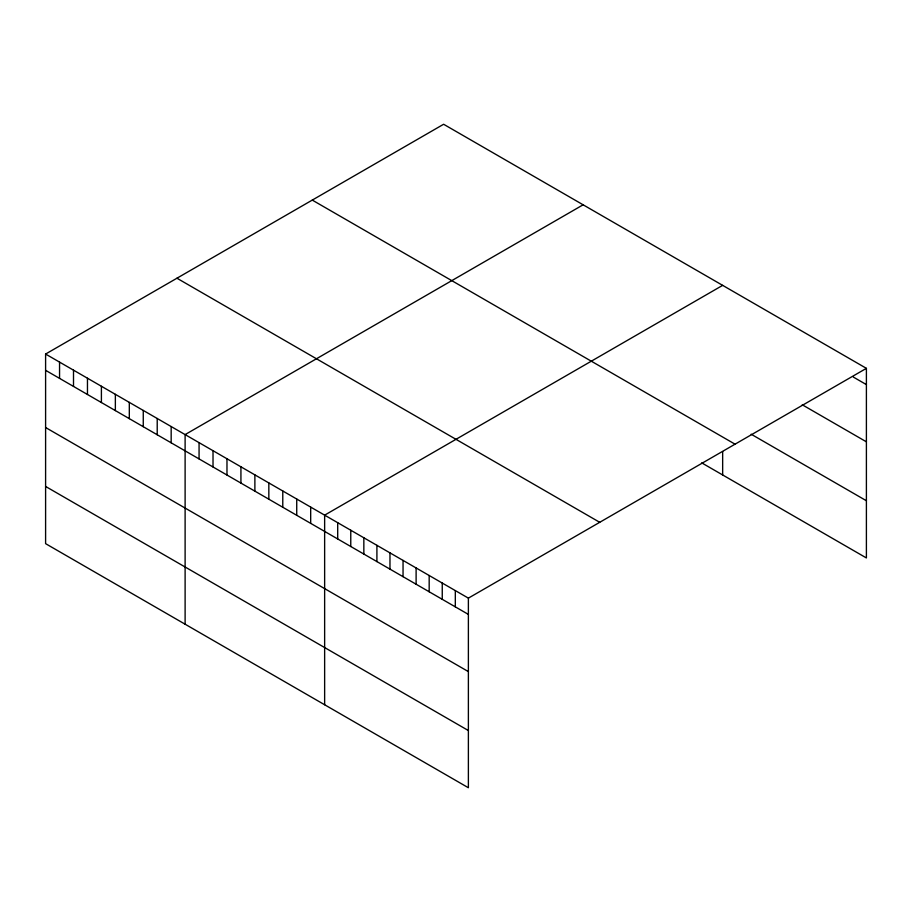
<?xml version="1.0" encoding="UTF-8"?>
<svg xmlns="http://www.w3.org/2000/svg" width="912" height="912" viewBox="0 0 912 912"><rect width="100%" height="100%" fill="white"/><g stroke="black" fill="none" stroke-linecap="round" stroke-linejoin="round"><path stroke-width="1.37" d="M45.6 354.05L468.38 598.135L468.38 787.74L45.6 543.655L45.6 354.05L443.62 124.26L866.4 368.345L866.4 557.95L701.727 462.874M583.133 204.801L185.113 434.602L185.113 624.207M722.657 285.353L324.638 515.155L324.638 704.748M468.38 598.135L866.4 368.345M853.336 377.066L866.4 384.613M802.252 404.78L866.4 441.818M751.169 434.215L866.4 500.745M312.269 200.093L735.049 444.178M176.951 278.217L599.731 522.314M45.6 370.318L468.38 614.403M45.6 427.523L468.38 671.608M45.6 486.449L468.38 730.546M722.657 451.554L722.657 474.958M455.316 590.6L455.316 606.868M442.252 583.053L442.252 599.321M429.176 575.506L429.176 591.774M416.111 567.959L416.111 584.227M403.047 560.413L403.047 576.68M389.971 552.877L389.971 569.145M376.907 545.33L376.907 561.598M363.842 537.784L363.842 554.051M350.767 530.237L350.767 546.505M337.702 522.69L337.702 538.958M310.684 507.095L310.684 523.363M296.731 499.035L296.731 515.303M282.777 490.987L282.777 507.254M268.835 482.927L268.835 499.195M254.881 474.878L254.881 491.146M240.928 466.819L240.928 483.086M226.974 458.759L226.974 475.027M213.02 450.71L213.02 466.978M199.067 442.651L199.067 458.918M171.171 426.542L171.171 442.81M157.217 418.494L157.217 434.762M143.264 410.434L143.264 426.702M129.31 402.374L129.31 418.642M115.357 394.326L115.357 410.594M101.403 386.266L101.403 402.534M87.461 378.218L87.461 394.486M73.507 370.158L73.507 386.426M59.554 362.11L59.554 378.377"/></g></svg>
